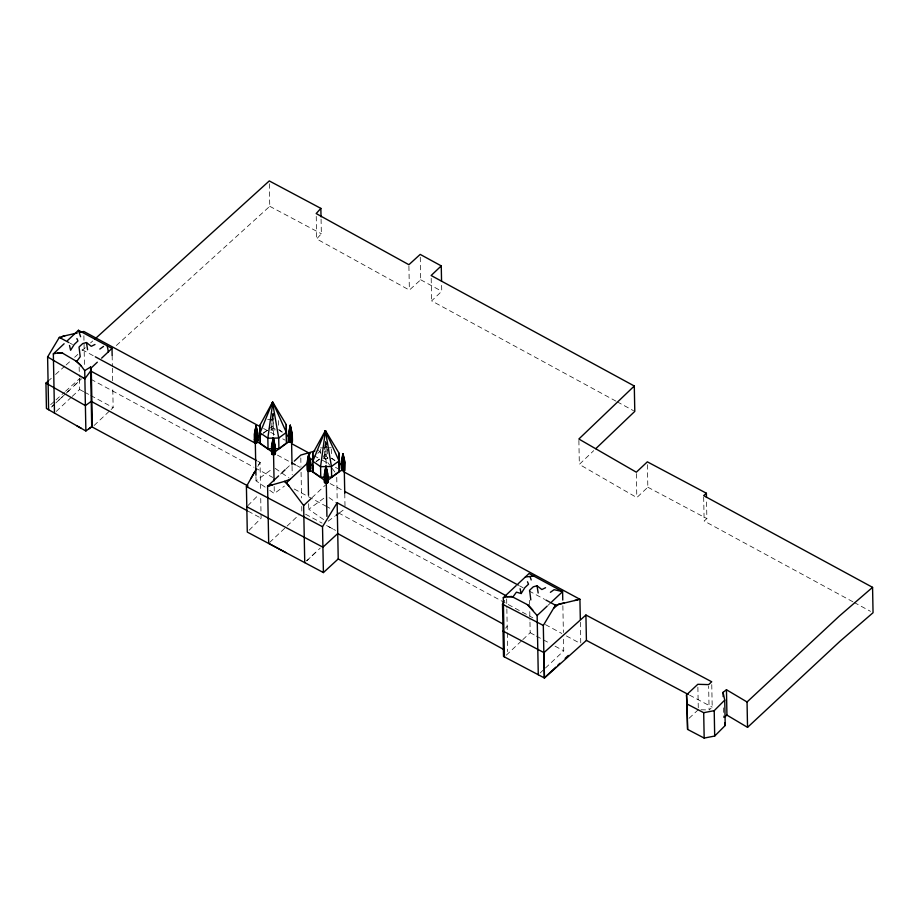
<?xml version="1.0" encoding="UTF-8"?>
<svg xmlns="http://www.w3.org/2000/svg" width="919" height="919" viewBox="0 0 919 919"><rect width="100%" height="100%" fill="white"/><g stroke="black" fill="none" stroke-linecap="round" stroke-linejoin="round"><path stroke-width="0.69" stroke-dasharray="4.59 3.45" d="M272.001 421.442L272.84 414.71M324.729 449.908L325.556 443.176L324.74 448.081M271.817 420.868L272.805 414.595M272.254 416.985L272.748 414.561M324.981 445.451L325.475 443.027M271.415 429.242L273.311 427.852L275.218 429.184L274.678 430.149L271.978 430.195L271.3 423.073M324.143 457.708L326.038 456.318L327.945 457.651L326.061 459.041L324.706 458.661L324.028 451.539M505.519 628.194L507.185 626.276M420.259 257.217L420.695 279.778L409.369 290.082L316.676 238.94L321.351 233.759L321.053 218.251M247.785 505.714L258.653 494.801M249.129 530.24L261.111 518.19L260.686 495.628M647.401 464.658L647.838 487.219L636.821 497.581L579.338 464.394L593.72 450.643M615.971 401.143L431.62 300.881L441.752 291.266L441.614 284.224M54.795 403.923L50.671 407.783L53.761 404.888M55.818 402.959L81.561 378.777M58.908 400.052L64.054 395.216M66.122 393.286L69.212 390.38M74.359 385.543L79.505 380.707M56.277 411.39L71.222 397.353M72.268 396.365L79.597 389.484L79.379 378.214M94.106 425.486L110.039 410.529M111.073 409.552L113.152 407.599L112.738 386.451M280.49 474.124L282.328 472.389M286.016 468.931L292.46 462.877M317.813 453.354L319.663 451.631M311.909 497.788L325.648 484.876M269.612 542.463L286.303 526.794M287.107 526.036L299.778 514.135M306.808 560.705L320.237 548.092M306.578 560.923L308.416 559.2M312.092 555.742L315.757 552.296M547.896 605.437L550.78 602.726M506.266 655.19L521.935 640.474M522.819 639.635L530.183 632.731L529.964 621.451M540.096 673.041L544.393 669.009M545.404 668.056L563.738 650.847L563.485 638.154M689.066 718.302L698.314 709.675M269.324 183.754L269.761 206.304L115.507 346.279M711.765 684.586L712.202 707.148L709.112 709.996L708.641 686.034M49.144 380.236L51.269 378.318M55.519 374.493L65.077 365.877M66.145 364.923L70.395 361.098M74.646 357.273L77.828 354.401M82.078 350.564L85.272 347.704M90.579 342.913L92.704 340.995M50.683 404.659L54.933 400.833M56.002 399.868L64.502 392.218M65.559 391.253L80.435 377.858M852.878 601.773L704.138 521.016L706.872 518.603L706.527 500.281M263.248 433.056L267.705 429.793M268.819 428.978L273.265 425.704L273.311 428.472M263.5 433.217L267.866 430.012M265.177 487.162L256.045 480.809L271.806 469.241M315.975 461.522L319.318 459.075M323.764 455.801L325.992 454.17L326.038 456.938M316.228 461.683L319.502 459.282M269.738 490.332L274.31 493.514L284.442 486.082M323.614 519.591L308.773 509.275L324.533 497.707M328.163 521.153L334.918 516.191M339.421 512.894L345.05 508.758M267.659 419.443L273.104 419.363M270.588 429.977L276.022 429.897M320.398 447.909L325.831 447.829M327.187 447.806L331.265 447.748M323.316 458.443L328.749 458.363M701.013 709.755L706.412 709.916M647.838 487.219L706.872 518.603M689.56 695.132L712.202 707.148M269.761 206.304L321.351 233.759M263.558 428.507L275.539 434.974M282.73 438.857L285.131 440.144M313.884 455.675L319.881 458.903M322.282 460.201L328.267 463.44M335.458 467.311L337.859 468.61M70.108 343.201L72.509 344.499M82.09 349.668L94.071 356.135M277.423 455.123L289.405 461.591M296.596 465.473L300.191 467.415M330.151 483.589L343.338 490.7M519.499 585.794L523.095 587.735M529.08 590.974L544.657 599.383M257.688 461.154L260.043 462.418L260.594 491.022M90.97 379.283L253.816 467.197M255.08 467.874L272.748 477.409M294.218 489L325.521 505.909M325.774 506.036L330.817 508.758M338.399 512.848L532.848 617.821M545.427 624.621L561.842 633.478M566.403 635.937L579.579 643.047M79.597 389.484L84.387 392.08M84.571 392.172L89.534 394.86M90.774 395.526L113.152 407.599M530.183 632.731L535.145 635.408M536.397 636.086L550.067 643.461M555.03 646.149L563.738 650.847M305.567 514.203L322.064 523.106M326.567 525.53L335.55 530.389M328.807 526.748L333.298 529.172M248.176 511.205L261.111 518.19M617.223 401.833L633.536 410.701M854.142 602.45L870.534 611.353M420.695 279.778L441.752 291.266M331.633 458.099L335.01 460.453M331.472 458.328L334.792 460.637M278.905 429.632L282.282 431.987M278.744 429.862L282.053 432.171M329.071 497.65L335.917 502.406M275.206 468.391L288.899 477.914M318.445 449.988L320.72 453.056M323.006 456.123L329.852 465.313M332.138 468.368L335.182 472.458M326.188 444.509L325.751 441.821L326.348 444.222M325.751 441.809L326.245 444.302M273.184 423.177L273.012 413.366L273.517 415.836M326.394 445.853L327.256 451.218M273.023 413.366L273.46 416.043M325.774 443.222L326.199 465.324M273.046 414.756L273.471 436.858M723.379 707.848L723.563 717.716M703.678 497.041L704.138 521.016M697.877 687.125L698.279 708.273M636.35 473.607L636.821 497.581M578.878 440.419L579.338 464.394M580.36 622.209L580.774 643.702M562.865 605.724L563.381 632.513M529.551 600.302L529.643 604.53M529.769 611.583L529.93 620.038M506.668 598.912L506.828 607.47M506.851 608.895L507.679 651.651M431.195 278.331L431.62 300.881M408.909 266.108L409.369 290.082M344.751 493.388L345.027 507.357M336.756 477.352L337.193 500.2M331.288 449.069L331.391 454.354M327.244 449.288L327.405 458.615M324.568 451.252L324.706 458.661M316.239 216.39L316.676 238.94M320.421 449.23L320.49 453.193M308.669 503.692L308.773 509.275M300.8 457.949L300.972 466.507M301.076 472.228L301.57 497.914M301.742 506.484L301.846 512.193M292.058 466.324L292.219 474.709M278.56 420.603L278.664 425.899M274.172 486.53L274.31 493.514M271.84 422.786L271.978 430.195M255.964 476.616L256.045 480.809M112.152 355.435L112.359 366.715M112.394 368.128L112.635 380.811M83.882 335.757L84.468 365.842M79.16 366.934L79.356 376.801M325.74 441.832L325.912 451.631M260.043 462.418L257.446 467.013L260.043 462.418"/><path stroke-width="1.38" d="M254.85 435.25L256.01 425.819L258.101 434.239L258.216 440.408M324.798 475.697L325.958 466.266L328.037 474.686L328.175 482.084L326.291 483.474L324.373 482.142L324.235 474.732L325.958 466.255L327.474 473.733M341.925 470.631L344.614 470.597L344.453 461.269L342.971 453.779L341.902 469.402M327.566 477.133L331.644 477.076L339.283 471.481L339.008 453.136L325.475 430.655L320.57 466.657L320.777 477.237L324.855 477.179M272.047 445.301L273.23 437.777L275.309 446.22L275.447 453.618L273.563 455.008L271.645 453.676L271.507 446.278L273.23 437.789L274.747 445.267M289.232 431.585L290.209 425.313L292.299 433.757L292.437 441.154L291.886 442.131L289.198 442.165M307.762 460.534L308.738 454.262L310.829 462.705L310.944 468.874M324.97 472.515L325.958 466.243L327.486 475.651L327.635 483.061M341.765 461.304L342.936 453.779L344.476 463.187M343.017 456.617L342.959 453.779L341.213 462.28L341.328 468.449M271.852 404.842L272.748 402.189L286.28 424.67L286.556 443.015L278.916 448.621L274.838 448.679M324.579 433.308L325.349 430.655M273.632 404.819L272.518 402.258L260.1 432.815L260.307 443.383L268.049 448.771L272.116 448.713M312.828 461.281L325.257 430.816L312.759 453.504L312.828 461.281L320.57 466.657L331.437 466.507L339.077 460.901L339.008 453.136M726.458 689.744L726.94 715.12L747.538 727.354L747.044 701.978L726.458 689.744L723.081 692.34L724.735 700.106L725.217 725.493L714.695 736.039L704.172 738.072L687.596 729.41L686.527 694.833L697.82 684.299L708.618 684.621L711.72 681.772L585.92 615.018L586.414 640.394L544.462 678.004L503.509 656.43L502.509 604.197L504.267 600.716M286.28 424.67L286.349 432.435L278.71 438.041L267.843 438.202L260.1 432.815L260.031 425.037L272.518 402.258M257.688 442.613L255 442.659L254.977 440.729M506.61 596.063L337.147 502.739L338.226 558.936L323.408 572.571L247.291 532.09L246.407 486.53L254.781 471.723M271.645 453.676L272.196 452.711M324.373 482.142L324.924 481.165M344.614 470.597L345.027 462.223L342.971 453.791M250.956 478.489L256.16 469.299M48.615 409.725L47.604 356.94L59.321 337.376L64.916 335.803M555.777 667.171L544.324 677.935L543.313 625.437L555.444 605.207L577.844 599.762M323.408 572.571L322.523 526.713L337.147 502.739M504.428 656.913L503.29 597.706L508.058 596.626L512.848 597.063L516.421 592.169L521.188 593.525L524.829 587.666L528.517 584.208L527.472 581.784M81.458 366.302L76.725 361.466L80.217 356.687L79.034 347.014L82.721 343.557L86.455 342.546L91.268 346.314L94.979 344.487M47.604 356.94L84.87 378.731L90.648 370.989L256.516 460.522M94.829 339.088L269.278 180.928L320.857 208.383L316.182 213.564L408.886 264.706L420.201 254.402L441.258 265.89L441.557 281.398M686.527 694.833L687.102 704.034L703.69 712.696L714.212 710.663L724.735 700.106M441.258 265.89L431.137 275.505L634.294 386.003L578.855 439.018L636.327 472.205L647.344 461.843L706.389 493.227L706.47 497.455M595.765 448.69L634.788 411.379L634.294 386.003M54.485 413.068L53.348 353.861L64.112 343.752M67.443 340.627L78.46 330.277L112.015 348.393L112.152 355.435M48.075 381.19L45.95 383.108L46.432 408.484L85.881 430.977L84.72 370.61L90.567 367.037L91.716 426.749L92.382 427.105L91.245 367.899L97.311 362.201M101.63 358.146L112.015 348.393M278.641 475.858L267.59 486.231L268.693 543.336L285.878 552.618M282.328 472.389L285.097 469.793M294.298 461.143L300.754 455.089L314.907 451.011M272.311 484.876L267.59 486.231L284.511 481.361L286.51 482.762L307.681 462.877M309.531 461.143L312.288 458.547M304.74 562.646L303.649 505.542L310.99 498.649M503.29 597.706L516.179 585.598M518.029 583.864L529.045 573.513L562.6 591.629L562.761 600.084M538.281 674.753L537.144 615.535L547.138 606.138M551.687 601.876L562.6 591.629L554.1 589.676L550.401 592.307M557.867 665.218L559.947 663.265M565.151 658.372L568.275 655.431M747.044 701.978L839.334 616.063L872.568 587.344L703.655 495.64L706.389 493.227M747.538 727.354L839.817 641.439L873.05 612.72L872.568 587.344M544.462 678.004L543.968 652.628L585.92 615.018M553.594 608.298L558.809 604.139L564.094 602.921M724.689 716.854L726.94 715.12M272.84 402.258L267.843 438.202L268.049 448.771M257.688 437.134L261.03 434.687M325.349 430.885L339.077 460.901M310.415 465.6L312.644 463.969M344.051 468.322L326.245 481.384L308.21 468.839M336.044 515.364L338.295 513.721M85.881 430.977L91.716 426.749L247.314 510.746M60.861 337.755L62.929 336.251L77.276 332.965M88.798 428.863L91.716 426.749M99.815 349.059L103.514 346.44M545.564 587.723L541.854 589.55L537.041 585.782L533.307 586.793L529.62 590.262L530.803 599.935M290.186 479.304L284.511 481.361L289.278 486.438M310.013 460.511L308.773 454.262L307.015 462.762L307.153 470.16L309.071 471.493L310.415 471.079M79.884 332.356L83.801 331.46L259.962 426.565M574.651 600.498L579.923 599.291L580.314 619.349M53.348 353.861L57.977 352.907L62.63 353.206M525.392 576.948L533.836 576.098M507.46 596.764L511.642 596.442L528.563 605.242L532.848 610.136M57.771 352.953L62.205 352.953L76.725 361.466M502.509 604.197L543.313 625.437M503.026 631.054L543.968 652.628M246.407 486.53L322.523 526.713M586.414 640.394L688.297 694.465M246.797 506.714L322.925 547.196L337.732 533.56L503.428 624.219M292.322 444.026L310.289 453.733M343.844 471.849L579.923 599.291M59.321 337.376L68.914 342.557M95.277 356.79L255.85 443.475M291.805 462.877L295.401 464.819M344.533 491.343L518.293 585.15M545.863 600.027L555.444 605.207M248.084 486.036L91.234 401.373L85.387 405.601L45.95 383.108M338.226 558.936L504.14 649.722M76.909 425.853L81.389 428.415M82.836 377.537L84.87 378.731M272.529 402.361L278.71 438.041L278.916 448.621M338.399 462.797L341.776 465.152M286.797 435.124L289.048 436.686M312.759 453.504L313.034 471.849L320.777 477.237M254.345 439.581L273.517 452.918L292.437 439.041L291.564 441.177L292.024 464.922M75.657 360.834L80.171 364.59L84.72 370.61M527.357 604.61L537.144 615.535M90.567 367.037L91.245 367.899M286.51 482.762L303.649 505.542M327.612 481.131L328.175 482.084M291.874 440.201L292.437 441.154M272.84 402.35L286.349 432.435L286.556 443.015M76.886 338.548L77.931 340.972L74.244 344.43L70.602 350.277L69.522 345.464M325.475 430.655L326.36 433.286M78.46 330.277L80.596 336.722M530.137 576.741L531.182 579.969M520.108 588.711L521.188 593.525M724.666 722.897L725.217 725.493M291.725 432.803L290.243 425.313L288.486 433.814L288.623 441.212M257.527 433.286L256.045 425.807L254.287 434.296L254.425 441.706M107.224 345.797L108.362 351.816M325.475 430.885L331.437 466.507L331.644 477.076M310.277 463.681L308.773 454.285L307.578 463.716L307.727 471.114M537.041 585.782L538.166 593.008M86.455 342.546L87.581 349.771M326.061 470.505L325.969 466.243L326.923 516.386M308.818 457.111L308.761 454.262L309.071 471.493M290.289 428.162L290.232 425.313L289.175 440.936M273.334 442.039L273.242 437.777L272.07 447.231L272.208 454.629M256.114 430.069L256.033 425.796L254.839 433.331L255 442.659M723.081 692.34L723.161 696.579M714.212 710.663L714.695 736.039M703.69 712.696L704.172 738.072M687.102 704.034L687.596 729.41M344.292 469.632L344.751 493.388M343.269 471.01L342.959 453.802M320.857 208.383L321.018 216.838M324.775 473.767L324.935 483.095M310.254 461.752L310.392 469.85M308.026 470.149L308.508 495.307M291.886 442.131L291.748 434.733L290.243 425.336L290.542 442.544M274.907 454.595L274.758 447.185L273.253 437.8L274.069 480.936M260.031 425.037L260.307 443.383M257.665 441.384L256.045 425.819L256.344 443.038M255.321 443.084L255.941 475.226M339.214 463.704L339.283 471.481M312.965 465.382L313.034 471.849"/></g></svg>
